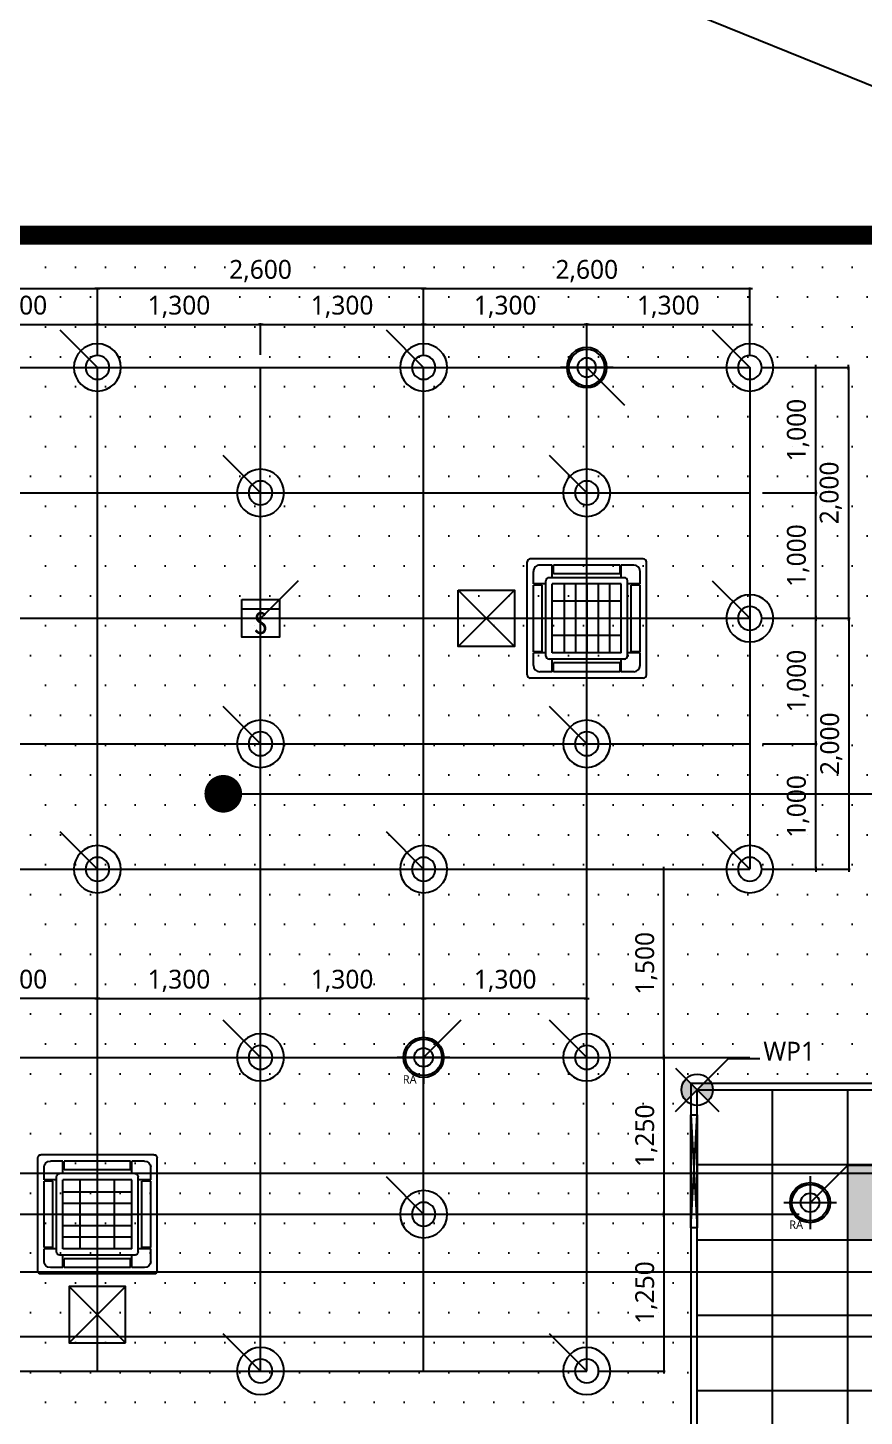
# Model space of a CAD drawing. Header units: millimetres. Extents: x 11242 to 497835, y 4200 to 105100.
# Drawn here: x 102490 to 109156, y 62278 to 73346 of the extents above; entities that cross this region are included whole.
import ezdxf
from ezdxf.enums import TextEntityAlignment as Align
from ezdxf.xclip import XClip

# ---------------------------------------------------------------- set-up
doc = ezdxf.new("R2010")
doc.units = ezdxf.units.MM
doc.header["$LTSCALE"] = 200
doc.header["$XCLIPFRAME"] = 0
doc.linetypes.add('PHANTOM', pattern=[2.5, 1.25, -0.25, 0.25, -0.25, 0.25, -0.25])
doc.layers.get('DEFPOINTS').update_dxf_attribs({"color": 137})
for name, color, linetype in [('# LG-AIRCON', 240, 'Continuous'), ('# LIGHT - LED', 6, 'Continuous'), ('# 냉난방설비', 4, 'Continuous'), ('# 화재탐지설비', 7, 'Continuous'), ('# 환기(RA)', 2, 'Continuous'), ('# 환기(SA)', 3, 'Continuous'), ('CEIL-7', 7, 'Continuous'), ('CEIL-암면흡음텍스', 251, 'Continuous'), ('CEIL-흡음뿜칠', 8, 'Continuous'), ('OPEN', 15, 'Continuous'), ('SECT', 2, 'Continuous'), ('sol254', 254, 'Continuous'), ('SYM', 6, 'Continuous'), ('SYM-LEAD', 6, 'Continuous'), ('SYMBOL', 2, 'Continuous'), ('도어표현', 4, 'Continuous')]:
    doc.layers.add(name, color=color, linetype=linetype)
doc.layers.add('Defpoint', color=137, linetype='Continuous', plot=False)
doc.styles.add('$0$스타일1', font='malgun.ttf')
doc.styles.add('1', font='DotumChe.ttf')
doc.styles.get("Standard").update_dxf_attribs({"font": 'malgun.ttf'})
doc.styles.add('맑은고딕', font='malgun.ttf')
doc.styles.add('스타일1', font='malgun.ttf')
doc.linetypes.add('WIREMESH2', pattern='A,5,-0.25,["X",Standard,S=1,R=0,X=-0.32,Y=-0.5],-0.25', length=5.5)
doc.dimstyles.new('DIM-QD 1', dxfattribs={"dimtxt": 3, "dimasz": 1.5, "dimexe": 1, "dimexo": 0, "dimgap": 1, "dimtad": 1, "dimdec": 3, "dimdsep": 46, "dimlunit": 6, "dimtxsty": '$0$스타일1', "dimblk1": 'ARCHTICK', "dimblk2": 'ARCHTICK', "dimsah": 1, "dimcen": 0, "dimclrd": 256, "dimclre": 256, "dimclrt": 3, "dimazin": 2, "dimtfac": 1, "dimtdec": 3, "dimtix": 1, "dimtmove": 2, "dimatfit": 3, "dimldrblk": 'ARCHTICK', "dimfxl": 1, "dimtolj": 1, "dimtzin": 0, "dimarcsym": 0})
doc.dimstyles.new('GAUN-100', dxfattribs={"dimscale": 100, "dimtxt": 1.5, "dimasz": 1, "dimexe": 2, "dimexo": 3, "dimgap": 0.5, "dimtad": 1, "dimdec": 0, "dimzin": 1, "dimdsep": 46, "dimlunit": 6, "dimtxsty": '맑은고딕', "dimblk": 'CJDOT', "dimcen": 0.09, "dimdle": 1, "dimclrd": 256, "dimclre": 256, "dimclrt": 3, "dimadec": 0, "dimazin": 0, "dimtfac": 1, "dimtdec": 0, "dimtix": 1, "dimtmove": 2, "dimatfit": 3, "dimldrblk": 'CJDOT', "dimfxl": 1, "dimtolj": 1, "dimtzin": 1, "dimarcsym": 0})

# ---------------------------------------------------------------- blocks, each defined once
blk = doc.blocks.new('_ARCHTICK')
at = {"color": 0, "linetype": 'ByBlock', "const_width": 0.15}
blk.add_lwpolyline([(-0.5, -0.5), (0.5, 0.5)], dxfattribs=at)
blk = doc.blocks.new('zw$F231')
at = {"layer": 'sol254'}
blk.add_hatch(color=256, dxfattribs=at).paths.add_polyline_path([(-300, 300), (-300, -300), (300, -300), (300, 300)])
at = {"layer": '# LIGHT - LED'}
blk.add_lwpolyline([(-300, 300), (300, 300), (300, -300), (-300, -300)], close=True, dxfattribs=at)
blk = doc.blocks.new('C24')
at = {"layer": '# LIGHT - LED', "linetype": 'Continuous'}
for radius in [125.3, 63]:
    blk.add_circle((-200, -200), radius, dxfattribs=at)
at = {"layer": 'Defpoint'}
blk.add_line((0, 0), (-200, -200), dxfattribs=at)
blk = doc.blocks.new('조명설비')
at = {"layer": 'Defpoint'}
for p, q in [((92645, -48162), (108245, -48162)), ((103045, -56162), (103045, -48162)), ((104345, -56162), (104345, -48162)), ((105645, -56162), (105645, -48162)), ((106945, -56162), (106945, -48162)), ((108245, -48162), (108245, -52162)), ((92645, -49162), (108245, -49162)), ((92645, -50162), (108245, -50162)), ((92645, -51162), (108245, -51162)), ((92645, -52162), (108245, -52162)), ((92645, -53662), (108245, -53662)), ((93038, -54912), (108638, -54912)), ((99145, -56162), (106945, -56162))]:
    blk.add_line(p, q, dxfattribs=at)
at = {"layer": '# LIGHT - LED', "xscale": -1.5, "yscale": 1.5, "zscale": 1.5}
for p in [(102745, -47862), (105345, -47862), (107945, -47862), (104045, -48862), (106645, -48862), (107945, -49862), (104045, -50862), (106645, -50862), (102745, -51862), (105345, -51862), (107945, -51862), (104045, -53362), (106645, -53362), (105345, -54612), (104045, -55862), (106645, -55862)]:
    blk.add_blockref('C24', p, dxfattribs=at)
at = {"layer": '# LIGHT - LED'}
blk.add_blockref('zw$F231', (109325, -54820), dxfattribs=at)
blk = doc.blocks.new('FF3')
at = {"layer": '# 화재탐지설비'}
blk.add_line((-1.5, 0.75), (1.5, 0.75), dxfattribs=at)
blk.add_lwpolyline([(-1.5, 1.5), (1.5, 1.5), (1.5, -1.5), (-1.5, -1.5), (-1.5, 1.5)], dxfattribs=at)
at = {"layer": 'Defpoint'}
blk.add_line((3, 3), (0, 0), dxfattribs=at)
at = {"layer": 'SYMBOL', "color": 1, "style": '1'}
blk.add_text('S', height=1.75, dxfattribs=at).set_placement((0, -0.375), align=Align.MIDDLE)
blk = doc.blocks.new('자동화재탐지설비')
at = {"layer": '# 화재탐지설비', "xscale": 100, "yscale": 100, "zscale": 100}
blk.add_blockref('FF3', (104179, -50329), dxfattribs=at)
blk = doc.blocks.new('A$C1A5F2745')
at = {"color": 0}
for p, q in [((0, 925), (0, 25)), ((925, 950), (25, 950)), ((200, 900), (100, 900)), ((200, 900), (200, 800)), ((740, 900), (210, 900)), ((210, 900), (210, 830)), ((740, 900), (740, 830)), ((750, 900), (750, 800)), ((850, 900), (750, 900)), ((950, 925), (950, 25)), ((50, 850), (50, 750)), ((150, 775), (150, 175)), ((775, 800), (175, 800)), ((740, 830), (210, 830)), ((800, 775), (800, 175)), ((900, 850), (900, 750)), ((150, 750), (50, 750)), ((50, 740), (50, 210)), ((120, 740), (50, 740)), ((120, 740), (120, 210)), ((750, 750), (200, 750)), ((200, 750), (200, 200)), ((337, 750), (337, 200)), ((475, 750), (475, 200)), ((612, 750), (612, 200)), ((750, 750), (750, 200)), ((900, 750), (800, 750)), ((830, 740), (830, 210)), ((900, 740), (830, 740)), ((900, 740), (900, 210)), ((200, 655), (750, 655)), ((200, 565), (750, 565)), ((200, 475), (750, 475)), ((200, 385), (750, 385)), ((200, 295), (750, 295)), ((120, 210), (50, 210)), ((150, 200), (50, 200)), ((50, 200), (50, 100)), ((775, 150), (175, 150)), ((750, 200), (200, 200)), ((200, 150), (200, 50)), ((740, 120), (210, 120)), ((210, 120), (210, 50)), ((740, 120), (740, 50)), ((750, 150), (750, 50)), ((900, 200), (800, 200)), ((900, 210), (830, 210)), ((900, 200), (900, 100)), ((200, 50), (100, 50)), ((740, 50), (210, 50)), ((850, 50), (750, 50)), ((925, 0), (25, 0))]:
    blk.add_line(p, q, dxfattribs=at)
for centre, radius, start, end in [((25, 925), 25, 90, 180), ((100, 850), 50, 90, 180), ((850, 850), 50, 0, 90), ((925, 925), 25, 0, 90), ((175, 775), 25, 90, 180), ((775, 775), 25, 0, 90), ((175, 175), 25, 180, 270), ((775, 175), 25, 270, 0), ((25, 25), 25, 180, 270), ((100, 100), 50, 180, 270), ((850, 100), 50, 270, 0), ((925, 25), 25, 270, 0)]:
    blk.add_arc(centre, radius, start, end, dxfattribs=at)
blk = doc.blocks.new('실내기점검구')
at = {"layer": '# LG-AIRCON', "color": 5, "ltscale": 3}
for p, q in [((0, 450), (450, 0)), ((450, 450), (0, 0))]:
    blk.add_line(p, q, dxfattribs=at)
at = {"layer": '# LG-AIRCON', "color": 7, "ltscale": 3}
blk.add_lwpolyline([(450, 450), (0, 450), (0, 0), (450, 0)], close=True, dxfattribs=at)
blk = doc.blocks.new('냉난방설비')
at = {"layer": '# LG-AIRCON', "color": 8, "xscale": -1}
blk.add_blockref('실내기점검구', (106370, -50387), dxfattribs=at)
at = {"layer": '# LG-AIRCON', "color": 8, "rotation": 270}
blk.add_blockref('실내기점검구', (102820, -55488), dxfattribs=at)
at = {"layer": '# 냉난방설비', "color": 8, "rotation": 270}
blk.add_blockref('A$C1A5F2745', (106470, -49688), dxfattribs=at)
at = {"layer": '# 냉난방설비', "color": 8, "xscale": -1, "rotation": 180}
blk.add_blockref('A$C1A5F2745', (102570, -54438), dxfattribs=at)
blk = doc.blocks.new('SA')
at = {"color": 1}
for p, q in [((210, 420), (210, 0)), ((420, 210), (0, 210))]:
    blk.add_line(p, q, dxfattribs=at)
at = {"color": 0}
for radius in [160, 145, 75]:
    blk.add_circle((210, 210), radius, dxfattribs=at)
at = {"layer": 'Defpoint'}
blk.add_line((210, 210), (510, 510), dxfattribs=at)
blk = doc.blocks.new('RA')
at = {"color": 1}
for p, q in [((210, 420), (210, 0)), ((420, 210), (0, 210))]:
    blk.add_line(p, q, dxfattribs=at)
at = {"color": 0}
for radius in [160, 145, 75]:
    blk.add_circle((210, 210), radius, dxfattribs=at)
at = {"layer": 'Defpoint'}
blk.add_line((210, 210), (510, 510), dxfattribs=at)
at = {"layer": 'Defpoint', "insert": (154, 68), "char_height": 67.2, "attachment_point": 3, "style": '맑은고딕'}
blk.add_mtext_dynamic_manual_height_columns('RA', width=241.16, gutter_width=16.8, heights=[0], dxfattribs=at)
blk = doc.blocks.new('환기설비')
at = {"layer": '# 환기(RA)'}
for p in [(105435, -53872), (108515, -55030)]:
    blk.add_blockref('RA', p, dxfattribs=at)
at = {"layer": '# 환기(SA)', "xscale": -1, "rotation": 180}
blk.add_blockref('SA', (106735, -47953), dxfattribs=at)
blk = doc.blocks.new('CJDOT')
blk.add_line((-2, 0), (2, 0))
at = {"const_width": 0.5}
blk.add_lwpolyline([(-0.25, 0, 1), (0.25, 0, 1)], format="xyb", close=True, dxfattribs=at)
blk = doc.blocks.new('*D57')
at = {"layer": 'Defpoint', "lineweight": -2, "transparency": 16777216}
for p, q in [((100445, 70763), (100445, 71276)), ((100455, 71266), (103035, 71266)), ((103045, 70763), (103045, 71276))]:
    blk.add_line(p, q, dxfattribs=at)
at = {"layer": 'DEFPOINTS', "color": 0, "transparency": 16777216}
for p in [(103045, 71266), (100445, 70663), (103045, 70663)]:
    blk.add_point(p, dxfattribs=at)
at = {"layer": 'Defpoint', "lineweight": -2, "transparency": 16777216, "xscale": 10, "yscale": 10, "zscale": 10, "rotation": 180}
blk.add_blockref('CJDOT', (100445, 71266), dxfattribs=at)
at = {"layer": 'Defpoint', "lineweight": -2, "transparency": 16777216, "xscale": 10, "yscale": 10, "zscale": 10}
blk.add_blockref('CJDOT', (103045, 71266), dxfattribs=at)
at = {"layer": 'Defpoint', "transparency": 16777216, "insert": (101745, 71406), "char_height": 150, "attachment_point": 5, "style": '맑은고딕'}
blk.add_mtext('\\A1;2,600', dxfattribs=at)
blk = doc.blocks.new('*D58')
at = {"layer": 'Defpoint', "lineweight": -2, "transparency": 16777216}
for p, q in [((103045, 70763), (103045, 71276)), ((105635, 71266), (103055, 71266)), ((105645, 70763), (105645, 71276))]:
    blk.add_line(p, q, dxfattribs=at)
at = {"layer": 'DEFPOINTS', "color": 0, "transparency": 16777216}
for p in [(103045, 71266), (103045, 70663), (105645, 70663)]:
    blk.add_point(p, dxfattribs=at)
at = {"layer": 'Defpoint', "lineweight": -2, "transparency": 16777216, "xscale": 10, "yscale": 10, "zscale": 10, "rotation": 180}
blk.add_blockref('CJDOT', (103045, 71266), dxfattribs=at)
at = {"layer": 'Defpoint', "lineweight": -2, "transparency": 16777216, "xscale": 10, "yscale": 10, "zscale": 10}
blk.add_blockref('CJDOT', (105645, 71266), dxfattribs=at)
at = {"layer": 'Defpoint', "transparency": 16777216, "insert": (104345, 71406), "char_height": 150, "attachment_point": 5, "style": '맑은고딕'}
blk.add_mtext('\\A1;2,600', dxfattribs=at)
blk = doc.blocks.new('*D59')
at = {"layer": 'Defpoint', "lineweight": -2, "transparency": 16777216}
for p, q in [((105645, 70763), (105645, 71276)), ((105655, 71266), (108235, 71266)), ((108245, 70763), (108245, 71276))]:
    blk.add_line(p, q, dxfattribs=at)
at = {"layer": 'DEFPOINTS', "color": 0, "transparency": 16777216}
for p in [(108245, 71266), (105645, 70663), (108245, 70663)]:
    blk.add_point(p, dxfattribs=at)
at = {"layer": 'Defpoint', "lineweight": -2, "transparency": 16777216, "xscale": 10, "yscale": 10, "zscale": 10, "rotation": 180}
blk.add_blockref('CJDOT', (105645, 71266), dxfattribs=at)
at = {"layer": 'Defpoint', "lineweight": -2, "transparency": 16777216, "xscale": 10, "yscale": 10, "zscale": 10}
blk.add_blockref('CJDOT', (108245, 71266), dxfattribs=at)
at = {"layer": 'Defpoint', "transparency": 16777216, "insert": (106945, 71406), "char_height": 150, "attachment_point": 5, "style": '맑은고딕'}
blk.add_mtext('\\A1;2,600', dxfattribs=at)
blk = doc.blocks.new('*D60')
at = {"layer": 'Defpoint', "lineweight": -2, "transparency": 16777216}
for p, q in [((108345, 70638), (109040, 70638)), ((109030, 70628), (109030, 68648)), ((108445, 68638), (109040, 68638))]:
    blk.add_line(p, q, dxfattribs=at)
at = {"layer": 'DEFPOINTS', "color": 0, "transparency": 16777216}
for p in [(108245, 70638), (108345, 68638), (109030, 68638)]:
    blk.add_point(p, dxfattribs=at)
at = {"layer": 'Defpoint', "lineweight": -2, "transparency": 16777216, "xscale": 10, "yscale": 10, "zscale": 10}
for p, rotation in [((109030, 70638), 90), ((109030, 68638), 270)]:
    blk.add_blockref('CJDOT', p, dxfattribs=dict(at, rotation=rotation))
at = {"layer": 'Defpoint', "transparency": 16777216, "insert": (108890, 69638), "char_height": 150, "attachment_point": 5, "rotation": 90, "style": '맑은고딕'}
blk.add_mtext('\\A1;2,000', dxfattribs=at)
blk = doc.blocks.new('*D61')
at = {"layer": 'Defpoint', "lineweight": -2, "transparency": 16777216}
for p, q in [((108445, 68638), (109044, 68638)), ((109034, 68628), (109034, 66648)), ((108445, 66638), (109044, 66638))]:
    blk.add_line(p, q, dxfattribs=at)
at = {"layer": 'DEFPOINTS', "color": 0, "transparency": 16777216}
for p in [(108345, 68638), (108345, 66638), (109034, 66638)]:
    blk.add_point(p, dxfattribs=at)
at = {"layer": 'Defpoint', "lineweight": -2, "transparency": 16777216, "xscale": 10, "yscale": 10, "zscale": 10}
for p, rotation in [((109034, 68638), 90), ((109034, 66638), 270)]:
    blk.add_blockref('CJDOT', p, dxfattribs=dict(at, rotation=rotation))
at = {"layer": 'Defpoint', "transparency": 16777216, "insert": (108894, 67638), "char_height": 150, "attachment_point": 5, "rotation": 90, "style": '맑은고딕'}
blk.add_mtext('\\A1;2,000', dxfattribs=at)
blk = doc.blocks.new('C-6x6_1f')
for p, q in [((-56347, -303023), (-56347, -292223)), ((-49147, -292223), (-56347, -292223)), ((-55747, -303023), (-55747, -292223)), ((-55147, -303023), (-55147, -292223)), ((-54547, -303023), (-54547, -292223)), ((-53947, -303023), (-53947, -292223)), ((-53347, -303023), (-53347, -292223)), ((-52747, -303023), (-52747, -292223)), ((-52147, -303023), (-52147, -292223)), ((-51547, -303023), (-51547, -292223)), ((-50947, -303023), (-50947, -292223)), ((-50347, -303023), (-50347, -292223)), ((-49747, -303023), (-49747, -292223)), ((-49147, -303023), (-49147, -292223)), ((-41947, -292223), (-49147, -292223)), ((-48547, -303023), (-48547, -292223)), ((-47947, -303023), (-47947, -292223)), ((-47347, -303023), (-47347, -292223)), ((-46747, -303023), (-46747, -292223)), ((-46147, -303023), (-46147, -292223)), ((-45547, -303023), (-45547, -292223)), ((-44947, -303023), (-44947, -292223)), ((-44347, -303023), (-44347, -292223)), ((-43747, -303023), (-43747, -292223)), ((-43147, -303023), (-43147, -292223)), ((-42547, -303023), (-42547, -292223)), ((-41947, -303023), (-41947, -292223)), ((-34747, -292223), (-41947, -292223)), ((-41947, -303023), (-41947, -292223)), ((-41347, -303023), (-41347, -292223)), ((-40747, -303023), (-40747, -292223)), ((-40147, -303023), (-40147, -292223)), ((-39547, -303023), (-39547, -292223)), ((-38947, -303023), (-38947, -292223)), ((-38347, -303023), (-38347, -292223)), ((-37747, -303023), (-37747, -292223)), ((-37147, -303023), (-37147, -292223)), ((-36547, -303023), (-36547, -292223)), ((-35947, -303023), (-35947, -292223)), ((-35347, -303023), (-35347, -292223)), ((-27547, -292223), (-34747, -292223)), ((-34747, -303023), (-34747, -292223)), ((-34147, -303023), (-34147, -292223)), ((-33547, -303023), (-33547, -292223)), ((-32947, -303023), (-32947, -292223)), ((-32347, -303023), (-32347, -292223)), ((-31747, -303023), (-31747, -292223)), ((-31147, -303023), (-31147, -292223)), ((-30547, -303023), (-30547, -292223)), ((-29947, -303023), (-29947, -292223)), ((-29347, -303023), (-29347, -292223)), ((-28747, -303023), (-28747, -292223)), ((-28147, -303023), (-28147, -292223)), ((-27547, -303023), (-27547, -292223)), ((-49147, -292823), (-56347, -292823)), ((-41947, -292823), (-49147, -292823)), ((-34747, -292823), (-41947, -292823)), ((-27547, -292823), (-34747, -292823)), ((-49147, -293423), (-56347, -293423)), ((-41947, -293423), (-49147, -293423)), ((-34747, -293423), (-41947, -293423)), ((-27547, -293423), (-34747, -293423)), ((-49147, -294023), (-56347, -294023)), ((-41947, -294023), (-49147, -294023)), ((-34747, -294023), (-41947, -294023)), ((-27547, -294023), (-34747, -294023)), ((-49147, -294623), (-56347, -294623)), ((-41947, -294623), (-49147, -294623)), ((-34747, -294623), (-41947, -294623)), ((-27547, -294623), (-34747, -294623)), ((-49147, -295223), (-56347, -295223)), ((-41947, -295223), (-49147, -295223)), ((-34747, -295223), (-41947, -295223)), ((-27547, -295223), (-34747, -295223)), ((-49147, -295823), (-56347, -295823)), ((-41947, -295823), (-49147, -295823)), ((-34747, -295823), (-41947, -295823)), ((-27547, -295823), (-34747, -295823)), ((-49147, -296423), (-56347, -296423)), ((-41947, -296423), (-49147, -296423)), ((-34747, -296423), (-41947, -296423)), ((-27547, -296423), (-34747, -296423)), ((-49147, -297023), (-56347, -297023)), ((-41947, -297023), (-49147, -297023)), ((-34747, -297023), (-41947, -297023)), ((-27547, -297023), (-34747, -297023)), ((-49147, -297623), (-56347, -297623)), ((-41947, -297623), (-49147, -297623)), ((-34747, -297623), (-41947, -297623)), ((-27547, -297623), (-34747, -297623)), ((-49147, -298223), (-56347, -298223)), ((-41947, -298223), (-49147, -298223)), ((-34747, -298223), (-41947, -298223)), ((-27547, -298223), (-34747, -298223)), ((-49147, -298823), (-56347, -298823)), ((-41947, -298823), (-49147, -298823)), ((-34747, -298823), (-41947, -298823)), ((-27547, -298823), (-34747, -298823)), ((-49147, -299423), (-56347, -299423)), ((-41947, -299423), (-49147, -299423)), ((-34747, -299423), (-41947, -299423)), ((-27547, -299423), (-34747, -299423)), ((-49147, -300023), (-56347, -300023)), ((-41947, -300023), (-49147, -300023)), ((-34747, -300023), (-41947, -300023)), ((-27547, -300023), (-34747, -300023)), ((-49147, -300623), (-56347, -300623)), ((-41947, -300623), (-49147, -300623)), ((-34747, -300623), (-41947, -300623)), ((-27547, -300623), (-34747, -300623)), ((-49147, -301223), (-56347, -301223)), ((-41947, -301223), (-49147, -301223)), ((-34747, -301223), (-41947, -301223)), ((-27547, -301223), (-34747, -301223)), ((-49147, -301823), (-56347, -301823)), ((-41947, -301823), (-49147, -301823)), ((-34747, -301823), (-41947, -301823)), ((-27547, -301823), (-34747, -301823)), ((-49147, -302423), (-56347, -302423)), ((-41947, -302423), (-49147, -302423)), ((-34747, -302423), (-41947, -302423)), ((-27547, -302423), (-34747, -302423)), ((-49147, -303023), (-56347, -303023)), ((-56347, -324623), (-56347, -303023)), ((-49147, -303023), (-56347, -303023)), ((-55747, -324623), (-55747, -303023)), ((-55147, -324623), (-55147, -303023)), ((-54547, -324623), (-54547, -303023)), ((-53947, -324623), (-53947, -303023)), ((-53347, -324623), (-53347, -303023)), ((-52747, -324623), (-52747, -303023)), ((-52147, -324623), (-52147, -303023)), ((-51547, -324623), (-51547, -303023)), ((-50947, -324623), (-50947, -303023)), ((-50347, -324623), (-50347, -303023)), ((-49747, -324623), (-49747, -303023)), ((-49147, -324623), (-49147, -303023)), ((-41947, -303023), (-49147, -303023)), ((-41947, -303023), (-49147, -303023)), ((-48547, -324623), (-48547, -303023)), ((-47947, -324623), (-47947, -303023)), ((-47347, -324623), (-47347, -303023)), ((-46747, -324623), (-46747, -303023)), ((-46147, -324623), (-46147, -303023)), ((-45547, -324623), (-45547, -303023)), ((-44947, -324623), (-44947, -303023)), ((-44347, -324623), (-44347, -303023)), ((-43747, -324623), (-43747, -303023)), ((-43147, -324623), (-43147, -303023)), ((-42547, -324623), (-42547, -303023)), ((-41947, -324623), (-41947, -303023)), ((-34747, -303023), (-41947, -303023)), ((-34747, -303023), (-41947, -303023)), ((-41947, -324623), (-41947, -303023)), ((-41347, -324623), (-41347, -303023)), ((-40747, -324623), (-40747, -303023)), ((-40147, -324623), (-40147, -303023)), ((-39547, -324623), (-39547, -303023)), ((-38947, -324623), (-38947, -303023)), ((-38347, -324623), (-38347, -303023)), ((-37747, -324623), (-37747, -303023)), ((-37147, -324623), (-37147, -303023)), ((-36547, -324623), (-36547, -303023)), ((-35947, -324623), (-35947, -303023)), ((-35347, -324623), (-35347, -303023)), ((-34747, -324623), (-34747, -303023)), ((-27547, -303023), (-34747, -303023)), ((-27547, -303023), (-34747, -303023)), ((-34147, -324623), (-34147, -303023)), ((-33547, -324623), (-33547, -303023)), ((-32947, -324623), (-32947, -303023)), ((-32347, -324623), (-32347, -303023)), ((-31747, -324623), (-31747, -303023)), ((-31147, -324623), (-31147, -303023)), ((-30547, -324623), (-30547, -303023)), ((-29947, -324623), (-29947, -303023)), ((-29347, -324623), (-29347, -303023)), ((-28747, -324623), (-28747, -303023)), ((-28147, -324623), (-28147, -303023)), ((-27547, -324623), (-27547, -303023)), ((-49147, -303623), (-56347, -303623)), ((-41947, -303623), (-49147, -303623)), ((-34747, -303623), (-41947, -303623)), ((-27547, -303623), (-34747, -303623)), ((-49147, -304223), (-56347, -304223)), ((-41947, -304223), (-49147, -304223)), ((-34747, -304223), (-41947, -304223)), ((-27547, -304223), (-34747, -304223)), ((-49147, -304823), (-56347, -304823)), ((-41947, -304823), (-49147, -304823)), ((-34747, -304823), (-41947, -304823)), ((-27547, -304823), (-34747, -304823)), ((-49147, -305423), (-56347, -305423)), ((-41947, -305423), (-49147, -305423)), ((-34747, -305423), (-41947, -305423)), ((-27547, -305423), (-34747, -305423)), ((-49147, -306023), (-56347, -306023)), ((-41947, -306023), (-49147, -306023)), ((-34747, -306023), (-41947, -306023)), ((-27547, -306023), (-34747, -306023)), ((-49147, -306623), (-56347, -306623)), ((-41947, -306623), (-49147, -306623)), ((-34747, -306623), (-41947, -306623)), ((-27547, -306623), (-34747, -306623)), ((-49147, -307223), (-56347, -307223)), ((-41947, -307223), (-49147, -307223)), ((-34747, -307223), (-41947, -307223)), ((-27547, -307223), (-34747, -307223)), ((-49147, -307823), (-56347, -307823)), ((-41947, -307823), (-49147, -307823)), ((-34747, -307823), (-41947, -307823)), ((-27547, -307823), (-34747, -307823)), ((-49147, -308423), (-56347, -308423)), ((-41947, -308423), (-49147, -308423)), ((-34747, -308423), (-41947, -308423)), ((-27547, -308423), (-34747, -308423)), ((-49147, -309023), (-56347, -309023)), ((-41947, -309023), (-49147, -309023)), ((-34747, -309023), (-41947, -309023)), ((-27547, -309023), (-34747, -309023)), ((-49147, -309623), (-56347, -309623)), ((-41947, -309623), (-49147, -309623)), ((-34747, -309623), (-41947, -309623)), ((-27547, -309623), (-34747, -309623)), ((-49147, -310223), (-56347, -310223)), ((-41947, -310223), (-49147, -310223)), ((-34747, -310223), (-41947, -310223)), ((-27547, -310223), (-34747, -310223)), ((-49147, -310823), (-56347, -310823)), ((-41947, -310823), (-49147, -310823)), ((-34747, -310823), (-41947, -310823)), ((-27547, -310823), (-34747, -310823)), ((-49147, -311423), (-56347, -311423)), ((-41947, -311423), (-49147, -311423)), ((-34747, -311423), (-41947, -311423)), ((-27547, -311423), (-34747, -311423)), ((-49147, -312023), (-56347, -312023)), ((-41947, -312023), (-49147, -312023)), ((-34747, -312023), (-41947, -312023)), ((-27547, -312023), (-34747, -312023)), ((-49147, -312623), (-56347, -312623)), ((-41947, -312623), (-49147, -312623)), ((-34747, -312623), (-41947, -312623)), ((-27547, -312623), (-34747, -312623)), ((-49147, -313223), (-56347, -313223)), ((-41947, -313223), (-49147, -313223)), ((-34747, -313223), (-41947, -313223)), ((-27547, -313223), (-34747, -313223)), ((-49147, -313823), (-56347, -313823)), ((-41947, -313823), (-49147, -313823)), ((-34747, -313823), (-41947, -313823)), ((-27547, -313823), (-34747, -313823)), ((-49147, -314423), (-56347, -314423)), ((-41947, -314423), (-49147, -314423)), ((-34747, -314423), (-41947, -314423)), ((-27547, -314423), (-34747, -314423)), ((-49147, -315023), (-56347, -315023)), ((-41947, -315023), (-49147, -315023)), ((-34747, -315023), (-41947, -315023)), ((-27547, -315023), (-34747, -315023)), ((-49147, -315623), (-56347, -315623)), ((-41947, -315623), (-49147, -315623)), ((-34747, -315623), (-41947, -315623)), ((-27547, -315623), (-34747, -315623)), ((-49147, -316223), (-56347, -316223)), ((-41947, -316223), (-49147, -316223)), ((-34747, -316223), (-41947, -316223)), ((-27547, -316223), (-34747, -316223)), ((-49147, -316823), (-56347, -316823)), ((-41947, -316823), (-49147, -316823)), ((-34747, -316823), (-41947, -316823)), ((-27547, -316823), (-34747, -316823)), ((-49147, -317423), (-56347, -317423)), ((-41947, -317423), (-49147, -317423)), ((-34747, -317423), (-41947, -317423)), ((-27547, -317423), (-34747, -317423)), ((-49147, -318023), (-56347, -318023)), ((-41947, -318023), (-49147, -318023)), ((-34747, -318023), (-41947, -318023)), ((-27547, -318023), (-34747, -318023)), ((-49147, -318623), (-56347, -318623)), ((-41947, -318623), (-49147, -318623)), ((-34747, -318623), (-41947, -318623)), ((-27547, -318623), (-34747, -318623)), ((-49147, -319223), (-56347, -319223)), ((-41947, -319223), (-49147, -319223)), ((-34747, -319223), (-41947, -319223)), ((-27547, -319223), (-34747, -319223)), ((-49147, -319823), (-56347, -319823)), ((-41947, -319823), (-49147, -319823)), ((-34747, -319823), (-41947, -319823)), ((-27547, -319823), (-34747, -319823)), ((-49147, -320423), (-56347, -320423)), ((-41947, -320423), (-49147, -320423)), ((-34747, -320423), (-41947, -320423)), ((-27547, -320423), (-34747, -320423)), ((-49147, -321023), (-56347, -321023)), ((-41947, -321023), (-49147, -321023)), ((-34747, -321023), (-41947, -321023)), ((-27547, -321023), (-34747, -321023)), ((-49147, -321623), (-56347, -321623)), ((-41947, -321623), (-49147, -321623)), ((-34747, -321623), (-41947, -321623)), ((-27547, -321623), (-34747, -321623)), ((-49147, -322223), (-56347, -322223)), ((-41947, -322223), (-49147, -322223)), ((-34747, -322223), (-41947, -322223)), ((-27547, -322223), (-34747, -322223)), ((-49147, -322823), (-56347, -322823)), ((-41947, -322823), (-49147, -322823)), ((-34747, -322823), (-41947, -322823)), ((-27547, -322823), (-34747, -322823)), ((-49147, -323423), (-56347, -323423)), ((-41947, -323423), (-49147, -323423)), ((-34747, -323423), (-41947, -323423)), ((-27547, -323423), (-34747, -323423)), ((-49147, -324023), (-56347, -324023)), ((-41947, -324023), (-49147, -324023)), ((-34747, -324023), (-41947, -324023)), ((-27547, -324023), (-34747, -324023)), ((-49147, -324623), (-56347, -324623)), ((-41947, -324623), (-49147, -324623)), ((-34747, -324623), (-41947, -324623)), ((-27547, -324623), (-34747, -324623))]:
    blk.add_line(p, q)
blk = doc.blocks.new('WP21')
at = {"layer": 'SYM'}
h = blk.add_hatch(color=6, dxfattribs=at)
edge = h.paths.add_edge_path()
edge.add_ellipse((0, 0), major_axis=(0, 2.5), ratio=1, start_angle=405, end_angle=495)
edge.add_line((-1.77, -1.77), (0, 0))
edge.add_line((0, 0), (-1.77, 1.77))
edge = h.paths.add_edge_path()
edge.add_ellipse((0, 0), major_axis=(0, 2.5), ratio=1, start_angle=225, end_angle=315)
edge.add_line((1.77, 1.77), (0, 0))
edge.add_line((0, 0), (1.77, -1.77))
at = {"layer": 'SYM', "color": 6}
for p, q in [((-3.44, -3.44), (5, 5)), ((5, 5), (10, 5)), ((-3.44, 3.44), (3.44, -3.44))]:
    blk.add_line(p, q, dxfattribs=at)
blk.add_ellipse((0, 0), major_axis=(0, 2.5), ratio=1, start_param=5.497787, end_param=11.780972, dxfattribs=at)
at = {"layer": 'SYM', "color": 3, "linetype": 'WIREMESH2', "style": '스타일1'}
blk.add_attdef('WP', text='', height=3, dxfattribs=at).set_placement((10.55, 5), align=Align.MIDDLE_LEFT)
blk = doc.blocks.new('*D95')
at = {"layer": 'Defpoint', "lineweight": -2, "transparency": 16777216}
for p, q in [((101745, 70738), (101745, 70990)), ((101755, 70980), (103035, 70980)), ((103045, 70738), (103045, 70990))]:
    blk.add_line(p, q, dxfattribs=at)
at = {"layer": 'DEFPOINTS', "color": 0, "transparency": 16777216}
for p in [(103045, 70980), (101745, 70638), (103045, 70638)]:
    blk.add_point(p, dxfattribs=at)
at = {"layer": 'Defpoint', "lineweight": -2, "transparency": 16777216, "xscale": 10, "yscale": 10, "zscale": 10, "rotation": 180}
blk.add_blockref('CJDOT', (101745, 70980), dxfattribs=at)
at = {"layer": 'Defpoint', "lineweight": -2, "transparency": 16777216, "xscale": 10, "yscale": 10, "zscale": 10}
blk.add_blockref('CJDOT', (103045, 70980), dxfattribs=at)
at = {"layer": 'Defpoint', "transparency": 16777216, "insert": (102395, 71121), "char_height": 150, "attachment_point": 5, "style": '맑은고딕'}
blk.add_mtext('\\A1;1,300', dxfattribs=at)
blk = doc.blocks.new('*D96')
at = {"layer": 'Defpoint', "lineweight": -2, "transparency": 16777216}
for p, q in [((104345, 70738), (104345, 70990)), ((104355, 70980), (105635, 70980)), ((105645, 70738), (105645, 70990))]:
    blk.add_line(p, q, dxfattribs=at)
at = {"layer": 'DEFPOINTS', "color": 0, "transparency": 16777216}
for p in [(105645, 70980), (104345, 70638), (105645, 70638)]:
    blk.add_point(p, dxfattribs=at)
at = {"layer": 'Defpoint', "lineweight": -2, "transparency": 16777216, "xscale": 10, "yscale": 10, "zscale": 10, "rotation": 180}
blk.add_blockref('CJDOT', (104345, 70980), dxfattribs=at)
at = {"layer": 'Defpoint', "lineweight": -2, "transparency": 16777216, "xscale": 10, "yscale": 10, "zscale": 10}
blk.add_blockref('CJDOT', (105645, 70980), dxfattribs=at)
at = {"layer": 'Defpoint', "transparency": 16777216, "insert": (104995, 71121), "char_height": 150, "attachment_point": 5, "style": '맑은고딕'}
blk.add_mtext('\\A1;1,300', dxfattribs=at)
blk = doc.blocks.new('*D98')
at = {"layer": 'Defpoint', "lineweight": -2, "transparency": 16777216}
for p, q in [((105645, 70738), (105645, 70990)), ((105655, 70980), (106935, 70980)), ((106945, 70738), (106945, 70990))]:
    blk.add_line(p, q, dxfattribs=at)
at = {"layer": 'DEFPOINTS', "color": 0, "transparency": 16777216}
for p in [(106945, 70980), (105645, 70638), (106945, 70638)]:
    blk.add_point(p, dxfattribs=at)
at = {"layer": 'Defpoint', "lineweight": -2, "transparency": 16777216, "xscale": 10, "yscale": 10, "zscale": 10, "rotation": 180}
blk.add_blockref('CJDOT', (105645, 70980), dxfattribs=at)
at = {"layer": 'Defpoint', "lineweight": -2, "transparency": 16777216, "xscale": 10, "yscale": 10, "zscale": 10}
blk.add_blockref('CJDOT', (106945, 70980), dxfattribs=at)
at = {"layer": 'Defpoint', "transparency": 16777216, "insert": (106295, 71121), "char_height": 150, "attachment_point": 5, "style": '맑은고딕'}
blk.add_mtext('\\A1;1,300', dxfattribs=at)
blk = doc.blocks.new('*D97')
at = {"layer": 'Defpoint', "lineweight": -2, "transparency": 16777216}
for p, q in [((106945, 70738), (106945, 70990)), ((106955, 70980), (108235, 70980)), ((108245, 70738), (108245, 70990))]:
    blk.add_line(p, q, dxfattribs=at)
at = {"layer": 'DEFPOINTS', "color": 0, "transparency": 16777216}
for p in [(108245, 70980), (106945, 70638), (108245, 70638)]:
    blk.add_point(p, dxfattribs=at)
at = {"layer": 'Defpoint', "lineweight": -2, "transparency": 16777216, "xscale": 10, "yscale": 10, "zscale": 10, "rotation": 180}
blk.add_blockref('CJDOT', (106945, 70980), dxfattribs=at)
at = {"layer": 'Defpoint', "lineweight": -2, "transparency": 16777216, "xscale": 10, "yscale": 10, "zscale": 10}
blk.add_blockref('CJDOT', (108245, 70980), dxfattribs=at)
at = {"layer": 'Defpoint', "transparency": 16777216, "insert": (107595, 71121), "char_height": 150, "attachment_point": 5, "style": '맑은고딕'}
blk.add_mtext('\\A1;1,300', dxfattribs=at)
blk = doc.blocks.new('*D101')
at = {"layer": 'Defpoint', "lineweight": -2, "transparency": 16777216}
for p, q in [((103045, 70738), (103045, 70990)), ((103055, 70980), (104335, 70980)), ((104345, 70738), (104345, 70990))]:
    blk.add_line(p, q, dxfattribs=at)
at = {"layer": 'DEFPOINTS', "color": 0, "transparency": 16777216}
for p in [(104345, 70980), (103045, 70638), (104345, 70638)]:
    blk.add_point(p, dxfattribs=at)
at = {"layer": 'Defpoint', "lineweight": -2, "transparency": 16777216, "xscale": 10, "yscale": 10, "zscale": 10, "rotation": 180}
blk.add_blockref('CJDOT', (103045, 70980), dxfattribs=at)
at = {"layer": 'Defpoint', "lineweight": -2, "transparency": 16777216, "xscale": 10, "yscale": 10, "zscale": 10}
blk.add_blockref('CJDOT', (104345, 70980), dxfattribs=at)
at = {"layer": 'Defpoint', "transparency": 16777216, "insert": (103695, 71121), "char_height": 150, "attachment_point": 5, "style": '맑은고딕'}
blk.add_mtext('\\A1;1,300', dxfattribs=at)
blk = doc.blocks.new('*D102')
at = {"layer": 'Defpoint', "lineweight": -2, "transparency": 16777216}
for p, q in [((108345, 70638), (108780, 70638)), ((108770, 69648), (108770, 70628)), ((108345, 69638), (108780, 69638))]:
    blk.add_line(p, q, dxfattribs=at)
at = {"layer": 'DEFPOINTS', "color": 0, "transparency": 16777216}
for p in [(108245, 70638), (108770, 70638), (108245, 69638)]:
    blk.add_point(p, dxfattribs=at)
at = {"layer": 'Defpoint', "lineweight": -2, "transparency": 16777216, "xscale": 10, "yscale": 10, "zscale": 10}
for p, rotation in [((108770, 70638), 90), ((108770, 69638), 270)]:
    blk.add_blockref('CJDOT', p, dxfattribs=dict(at, rotation=rotation))
at = {"layer": 'Defpoint', "transparency": 16777216, "insert": (108629, 70138), "char_height": 150, "attachment_point": 5, "rotation": 90, "style": '맑은고딕'}
blk.add_mtext('\\A1;1,000', dxfattribs=at)
blk = doc.blocks.new('*D103')
at = {"layer": 'Defpoint', "lineweight": -2, "transparency": 16777216}
for p, q in [((108345, 69638), (108780, 69638)), ((108770, 68648), (108770, 69628)), ((108345, 68638), (108780, 68638))]:
    blk.add_line(p, q, dxfattribs=at)
at = {"layer": 'DEFPOINTS', "color": 0, "transparency": 16777216}
for p in [(108245, 69638), (108770, 69638), (108245, 68638)]:
    blk.add_point(p, dxfattribs=at)
at = {"layer": 'Defpoint', "lineweight": -2, "transparency": 16777216, "xscale": 10, "yscale": 10, "zscale": 10}
for p, rotation in [((108770, 69638), 90), ((108770, 68638), 270)]:
    blk.add_blockref('CJDOT', p, dxfattribs=dict(at, rotation=rotation))
at = {"layer": 'Defpoint', "transparency": 16777216, "insert": (108629, 69138), "char_height": 150, "attachment_point": 5, "rotation": 90, "style": '맑은고딕'}
blk.add_mtext('\\A1;1,000', dxfattribs=at)
blk = doc.blocks.new('*D104')
at = {"layer": 'Defpoint', "lineweight": -2, "transparency": 16777216}
for p, q in [((108345, 68638), (108780, 68638)), ((108770, 67648), (108770, 68628)), ((108345, 67638), (108780, 67638))]:
    blk.add_line(p, q, dxfattribs=at)
at = {"layer": 'DEFPOINTS', "color": 0, "transparency": 16777216}
for p in [(108245, 68638), (108770, 68638), (108245, 67638)]:
    blk.add_point(p, dxfattribs=at)
at = {"layer": 'Defpoint', "lineweight": -2, "transparency": 16777216, "xscale": 10, "yscale": 10, "zscale": 10}
for p, rotation in [((108770, 68638), 90), ((108770, 67638), 270)]:
    blk.add_blockref('CJDOT', p, dxfattribs=dict(at, rotation=rotation))
at = {"layer": 'Defpoint', "transparency": 16777216, "insert": (108629, 68138), "char_height": 150, "attachment_point": 5, "rotation": 90, "style": '맑은고딕'}
blk.add_mtext('\\A1;1,000', dxfattribs=at)
blk = doc.blocks.new('*D105')
at = {"layer": 'Defpoint', "lineweight": -2, "transparency": 16777216}
for p, q in [((108345, 67638), (108780, 67638)), ((108770, 66648), (108770, 67628)), ((108345, 66638), (108780, 66638))]:
    blk.add_line(p, q, dxfattribs=at)
at = {"layer": 'DEFPOINTS', "color": 0, "transparency": 16777216}
for p in [(108245, 67638), (108770, 67638), (108245, 66638)]:
    blk.add_point(p, dxfattribs=at)
at = {"layer": 'Defpoint', "lineweight": -2, "transparency": 16777216, "xscale": 10, "yscale": 10, "zscale": 10}
for p, rotation in [((108770, 67638), 90), ((108770, 66638), 270)]:
    blk.add_blockref('CJDOT', p, dxfattribs=dict(at, rotation=rotation))
at = {"layer": 'Defpoint', "transparency": 16777216, "insert": (108629, 67138), "char_height": 150, "attachment_point": 5, "rotation": 90, "style": '맑은고딕'}
blk.add_mtext('\\A1;1,000', dxfattribs=at)
blk = doc.blocks.new('*D106')
at = {"layer": 'Defpoint', "lineweight": -2, "transparency": 16777216}
for p, q in [((107045, 66638), (107570, 66638)), ((107560, 65148), (107560, 66628)), ((107045, 65138), (107570, 65138))]:
    blk.add_line(p, q, dxfattribs=at)
at = {"layer": 'DEFPOINTS', "color": 0, "transparency": 16777216}
for p in [(106945, 66638), (107560, 66638), (106945, 65138)]:
    blk.add_point(p, dxfattribs=at)
at = {"layer": 'Defpoint', "lineweight": -2, "transparency": 16777216, "xscale": 10, "yscale": 10, "zscale": 10}
for p, rotation in [((107560, 66638), 90), ((107560, 65138), 270)]:
    blk.add_blockref('CJDOT', p, dxfattribs=dict(at, rotation=rotation))
at = {"layer": 'Defpoint', "transparency": 16777216, "insert": (107420, 65888), "char_height": 150, "attachment_point": 5, "rotation": 90, "style": '맑은고딕'}
blk.add_mtext('\\A1;1,500', dxfattribs=at)
blk = doc.blocks.new('*D107')
at = {"layer": 'Defpoint', "lineweight": -2, "transparency": 16777216}
for p, q in [((107045, 65138), (107570, 65138)), ((107560, 65128), (107560, 63898)), ((107045, 63888), (107570, 63888))]:
    blk.add_line(p, q, dxfattribs=at)
at = {"layer": 'DEFPOINTS', "color": 0, "transparency": 16777216}
for p in [(106945, 65138), (106945, 63888), (107560, 63888)]:
    blk.add_point(p, dxfattribs=at)
at = {"layer": 'Defpoint', "lineweight": -2, "transparency": 16777216, "xscale": 10, "yscale": 10, "zscale": 10}
for p, rotation in [((107560, 65138), 90), ((107560, 63888), 270)]:
    blk.add_blockref('CJDOT', p, dxfattribs=dict(at, rotation=rotation))
at = {"layer": 'Defpoint', "transparency": 16777216, "insert": (107420, 64513), "char_height": 150, "attachment_point": 5, "rotation": 90, "style": '맑은고딕'}
blk.add_mtext('\\A1;1,250', dxfattribs=at)
blk = doc.blocks.new('*D108')
at = {"layer": 'Defpoint', "lineweight": -2, "transparency": 16777216}
for p, q in [((107045, 63888), (107570, 63888)), ((107560, 63878), (107560, 62648)), ((107045, 62638), (107570, 62638))]:
    blk.add_line(p, q, dxfattribs=at)
at = {"layer": 'DEFPOINTS', "color": 0, "transparency": 16777216}
for p in [(106945, 63888), (106945, 62638), (107560, 62638)]:
    blk.add_point(p, dxfattribs=at)
at = {"layer": 'Defpoint', "lineweight": -2, "transparency": 16777216, "xscale": 10, "yscale": 10, "zscale": 10}
for p, rotation in [((107560, 63888), 90), ((107560, 62638), 270)]:
    blk.add_blockref('CJDOT', p, dxfattribs=dict(at, rotation=rotation))
at = {"layer": 'Defpoint', "transparency": 16777216, "insert": (107420, 63263), "char_height": 150, "attachment_point": 5, "rotation": 90, "style": '맑은고딕'}
blk.add_mtext('\\A1;1,250', dxfattribs=at)
blk = doc.blocks.new('*D109')
at = {"layer": 'Defpoint', "lineweight": -2, "transparency": 16777216}
for p, q in [((105645, 65238), (105645, 65618)), ((106935, 65608), (105655, 65608)), ((106945, 65238), (106945, 65618))]:
    blk.add_line(p, q, dxfattribs=at)
at = {"layer": 'DEFPOINTS', "color": 0, "transparency": 16777216}
for p in [(105645, 65608), (105645, 65138), (106945, 65138)]:
    blk.add_point(p, dxfattribs=at)
at = {"layer": 'Defpoint', "lineweight": -2, "transparency": 16777216, "xscale": 10, "yscale": 10, "zscale": 10, "rotation": 180}
blk.add_blockref('CJDOT', (105645, 65608), dxfattribs=at)
at = {"layer": 'Defpoint', "lineweight": -2, "transparency": 16777216, "xscale": 10, "yscale": 10, "zscale": 10}
blk.add_blockref('CJDOT', (106945, 65608), dxfattribs=at)
at = {"layer": 'Defpoint', "transparency": 16777216, "insert": (106295, 65748), "char_height": 150, "attachment_point": 5, "style": '맑은고딕'}
blk.add_mtext('\\A1;1,300', dxfattribs=at)
blk = doc.blocks.new('*D110')
at = {"layer": 'Defpoint', "lineweight": -2, "transparency": 16777216}
for p, q in [((104345, 65238), (104345, 65618)), ((105635, 65608), (104355, 65608)), ((105645, 65238), (105645, 65618))]:
    blk.add_line(p, q, dxfattribs=at)
at = {"layer": 'DEFPOINTS', "color": 0, "transparency": 16777216}
for p in [(104345, 65608), (104345, 65138), (105645, 65138)]:
    blk.add_point(p, dxfattribs=at)
at = {"layer": 'Defpoint', "lineweight": -2, "transparency": 16777216, "xscale": 10, "yscale": 10, "zscale": 10, "rotation": 180}
blk.add_blockref('CJDOT', (104345, 65608), dxfattribs=at)
at = {"layer": 'Defpoint', "lineweight": -2, "transparency": 16777216, "xscale": 10, "yscale": 10, "zscale": 10}
blk.add_blockref('CJDOT', (105645, 65608), dxfattribs=at)
at = {"layer": 'Defpoint', "transparency": 16777216, "insert": (104995, 65748), "char_height": 150, "attachment_point": 5, "style": '맑은고딕'}
blk.add_mtext('\\A1;1,300', dxfattribs=at)
blk = doc.blocks.new('*D111')
at = {"layer": 'Defpoint', "lineweight": -2, "transparency": 16777216}
for p, q in [((103045, 65238), (103045, 65618)), ((103055, 65608), (104335, 65608)), ((104345, 65238), (104345, 65618))]:
    blk.add_line(p, q, dxfattribs=at)
at = {"layer": 'DEFPOINTS', "color": 0, "transparency": 16777216}
for p in [(104345, 65608), (103045, 65138), (104345, 65138)]:
    blk.add_point(p, dxfattribs=at)
at = {"layer": 'Defpoint', "lineweight": -2, "transparency": 16777216, "xscale": 10, "yscale": 10, "zscale": 10, "rotation": 180}
blk.add_blockref('CJDOT', (103045, 65608), dxfattribs=at)
at = {"layer": 'Defpoint', "lineweight": -2, "transparency": 16777216, "xscale": 10, "yscale": 10, "zscale": 10}
blk.add_blockref('CJDOT', (104345, 65608), dxfattribs=at)
at = {"layer": 'Defpoint', "transparency": 16777216, "insert": (103695, 65748), "char_height": 150, "attachment_point": 5, "style": '맑은고딕'}
blk.add_mtext('\\A1;1,300', dxfattribs=at)
blk = doc.blocks.new('*D112')
at = {"layer": 'Defpoint', "lineweight": -2, "transparency": 16777216}
for p, q in [((101745, 65238), (101745, 65618)), ((103035, 65608), (101755, 65608)), ((103045, 65238), (103045, 65618))]:
    blk.add_line(p, q, dxfattribs=at)
at = {"layer": 'DEFPOINTS', "color": 0, "transparency": 16777216}
for p in [(101745, 65608), (101745, 65138), (103045, 65138)]:
    blk.add_point(p, dxfattribs=at)
at = {"layer": 'Defpoint', "lineweight": -2, "transparency": 16777216, "xscale": 10, "yscale": 10, "zscale": 10, "rotation": 180}
blk.add_blockref('CJDOT', (101745, 65608), dxfattribs=at)
at = {"layer": 'Defpoint', "lineweight": -2, "transparency": 16777216, "xscale": 10, "yscale": 10, "zscale": 10}
blk.add_blockref('CJDOT', (103045, 65608), dxfattribs=at)
at = {"layer": 'Defpoint', "transparency": 16777216, "insert": (102395, 65748), "char_height": 150, "attachment_point": 5, "style": '맑은고딕'}
blk.add_mtext('\\A1;1,300', dxfattribs=at)

msp = doc.modelspace()

# ---------------------------------------------------------------- hatches: boundary and pattern name
at = {"layer": 'CEIL-흡음뿜칠'}
h = msp.add_hatch(dxfattribs=at)
h.set_pattern_fill('DOTS', color=256, scale=150, double=1)
h.paths.add_polyline_path([(91200, 71625), (112785, 71625), (112785, 71405), (109585, 71405), (109585, 64930), (107775, 64930), (107775, 61625), (99900, 61625), (99900, 62125), (99350, 62125), (99350, 61625), (98110, 61625), (98110, 63900), (93100, 63900), (93100, 65600), (91775, 65600), (91775, 66225), (91200, 66225)])

# ---------------------------------------------------------------- linework, layer by layer
at = {"layer": 'OPEN'}
msp.add_line((76299, 86220.3), (112200, 71675), dxfattribs=at)
at = {"layer": 'SECT', "linetype": 'PHANTOM'}
msp.add_lwpolyline([(113168.8, 71693.9, 150, 150, 0), (91548.6, 71693.9, 150, 150, 0), (91548.6, 72618.9, 150, 150, 0), (76443.8, 72618.9, 150, 150, 0), (76443.8, 86218.9, 150, 150, 0), (113168.8, 86218.9, 150, 150, 0)], format="xyseb", close=True, dxfattribs=at)
at = {"layer": '도어표현'}
for p, q in [((107775, 64680), (107825, 63780)), ((107775, 63780), (107825, 64680))]:
    msp.add_line(p, q, dxfattribs=at)
msp.add_lwpolyline([(107825, 63780), (107775, 63780), (107775, 64680), (107825, 64680)], close=True, dxfattribs=at)

# ---------------------------------------------------------------- next in the draw order: block references
msp.add_blockref('조명설비', (0, 118800))

# ---------------------------------------------------------------- next in the draw order: linework, layer by layer
at = {"layer": 'CEIL-7'}
for points in [[(91200, 71625), (112785, 71625), (112785, 71405), (109585, 71405), (109585, 64930), (107775, 64930), (107775, 61625), (99900, 61625), (99900, 62125), (99350, 62125), (99350, 61625), (98110, 61625), (98110, 63900), (93100, 63900), (93100, 65600), (91775, 65600), (91775, 66225), (91200, 66225)], [(112635, 64125), (112635, 56870), (112785, 56870), (112785, 56735), (113000, 56735), (112999.5, 56325), (107825, 56325), (107825, 64880), (112785, 64880), (112785, 64675), (112225, 64675), (112225, 64125)]]:
    msp.add_lwpolyline(points, close=True, dxfattribs=at)

# ---------------------------------------------------------------- next in the draw order: block references
for name, p in [('자동화재탐지설비', (166.7, 118966.7)), ('환기설비', (0, 118800)), ('냉난방설비', (0, 118800))]:
    msp.add_blockref(name, p)
at = {"layer": 'CEIL-암면흡음텍스'}
ref = msp.add_blockref('C-6x6_1f', (141372, 357703.4), dxfattribs=at)
XClip(ref).set_block_clipping_path([(-28736.9791238231, -293578.4499312702), (-28736.9791238231, -300968.4499312709), (-28371.9791048045, -300968.4499304558), (-28372.4860482094, -301378.4499304554), (-33546.9791048046, -301378.4499304552), (-33546.9791048045, -292823.4499304557), (-28586.9791474469, -292823.4499301296), (-28586.9791474469, -293028.4499301291), (-29146.9791048045, -293028.4499304551), (-29146.9791048045, -293578.4499304551)])
at = {"layer": 'SYM', "linetype": 'WIREMESH2'}
ref = msp.add_blockref('WP21', (107825, 64880), dxfattribs=dict(at, xscale=50, yscale=50, zscale=50))
ref.add_attrib('WP', 'WP1', dxfattribs={"color": 3, "linetype": 'WIREMESH2', "height": 150, "style": '스타일1'}).set_placement((108352.5, 65067.5), align=Align.BOTTOM_LEFT)

# ---------------------------------------------------------------- next in the draw order: dimensions: what is measured, and where the dimension line sits
at = {"layer": 'Defpoint'}
for base, p1, p2, angle, picture, middle in [((103045.4, 71266.2), (100445.4, 70662.5), (103045.4, 70662.5), 0, '*D57', (101745.4, 71406.2)), ((103045.4, 71266.2), (105645.4, 70662.5), (103045.4, 70662.5), 180, '*D58', (104345.4, 71406.2)), ((109030.3, 68637.5), (108245.4, 70637.5), (108345.4, 68637.5), 90, '*D60', (108890.2, 69637.5)), ((108769.8, 70637.5), (108245.4, 69637.5), (108245.4, 70637.5), 90, '*D102', (108629.3, 70137.5)), ((108769.8, 69637.5), (108245.4, 68637.5), (108245.4, 69637.5), 90, '*D103', (108629.3, 69137.5)), ((108769.8, 68637.5), (108245.4, 67637.5), (108245.4, 68637.5), 90, '*D104', (108629.3, 68137.5)), ((109034, 66637.5), (108345.4, 68637.5), (108345.4, 66637.5), 90, '*D61', (108893.9, 67637.5)), ((108769.8, 67637.5), (108245.4, 66637.5), (108245.4, 67637.5), 90, '*D105', (108629.3, 67137.5)), ((107560.4, 66637.5), (106945.4, 65137.5), (106945.4, 66637.5), 90, '*D106', (107420, 65887.5)), ((101745.4, 65607.6), (103045.4, 65137.5), (101745.4, 65137.5), 0, '*D112', (102395.4, 65748.1)), ((104345.4, 65607.6), (103045.4, 65137.5), (104345.4, 65137.5), 180, '*D111', (103695.4, 65748.1)), ((107560.4, 63887.5), (106945.4, 65137.5), (106945.4, 63887.5), 90, '*D107', (107420, 64512.5)), ((107560.4, 62637.5), (106945.4, 63887.5), (106945.4, 62637.5), 90, '*D108', (107420, 63262.5))]:
    dim = msp.add_linear_dim(base=base, p1=p1, p2=p2, angle=angle, dimstyle='GAUN-100', override={"dimasz": 0.1, "dimexe": 0.1, "dimexo": 1, "dimdle": 0.1, "dimclrt": 256}, dxfattribs=at)
    dim.commit()
    dim.dimension.update_dxf_attribs({"geometry": picture, "text_midpoint": middle})
for base, p1, p2, picture, middle in [((108245.4, 71266.2), (105645.4, 70662.5), (108245.4, 70662.5), '*D59', (106945.4, 71406.2)), ((103045.4, 70980.4), (101745.4, 70637.5), (103045.4, 70637.5), '*D95', (102395.4, 71120.9)), ((104345.4, 70980.4), (103045.4, 70637.5), (104345.4, 70637.5), '*D101', (103695.4, 71120.9)), ((105645.4, 70980.4), (104345.4, 70637.5), (105645.4, 70637.5), '*D96', (104995.4, 71120.9)), ((106945.4, 70980.4), (105645.4, 70637.5), (106945.4, 70637.5), '*D98', (106295.4, 71120.9)), ((108245.4, 70980.4), (106945.4, 70637.5), (108245.4, 70637.5), '*D97', (107595.4, 71120.9)), ((104345.4, 65607.6), (105645.4, 65137.5), (104345.4, 65137.5), '*D110', (104995.4, 65748.1)), ((105645.4, 65607.6), (106945.4, 65137.5), (105645.4, 65137.5), '*D109', (106295.4, 65748.1))]:
    dim = msp.add_linear_dim(base=base, p1=p1, p2=p2, dimstyle='GAUN-100', override={"dimasz": 0.1, "dimexe": 0.1, "dimexo": 1, "dimdle": 0.1, "dimclrt": 256}, dxfattribs=at)
    dim.commit()
    dim.dimension.update_dxf_attribs({"geometry": picture, "text_midpoint": middle})

# ---------------------------------------------------------------- next in the draw order: leaders
at = {"layer": 'SYM-LEAD'}
for points in [[(104048.2, 67239.2), (113622, 67239.2), (125001.6, 67239.2)], [(96255.6, 64215.8), (113811.7, 64215.8), (125001.6, 64215.8)], [(96954.6, 63427.4), (126122, 63427.4), (131001.6, 63427.4)], [(92824.7, 62914), (113622, 62914), (125001.6, 62914)]]:
    msp.add_leader(points, dimstyle='DIM-QD 1', override={"dimscale": 200, "dimasz": 1.5, "dimtad": 0, "dimclrd": 6, "dimldrblk": 'DOT'}, dxfattribs=at)

doc.saveas('drawing.dxf')
